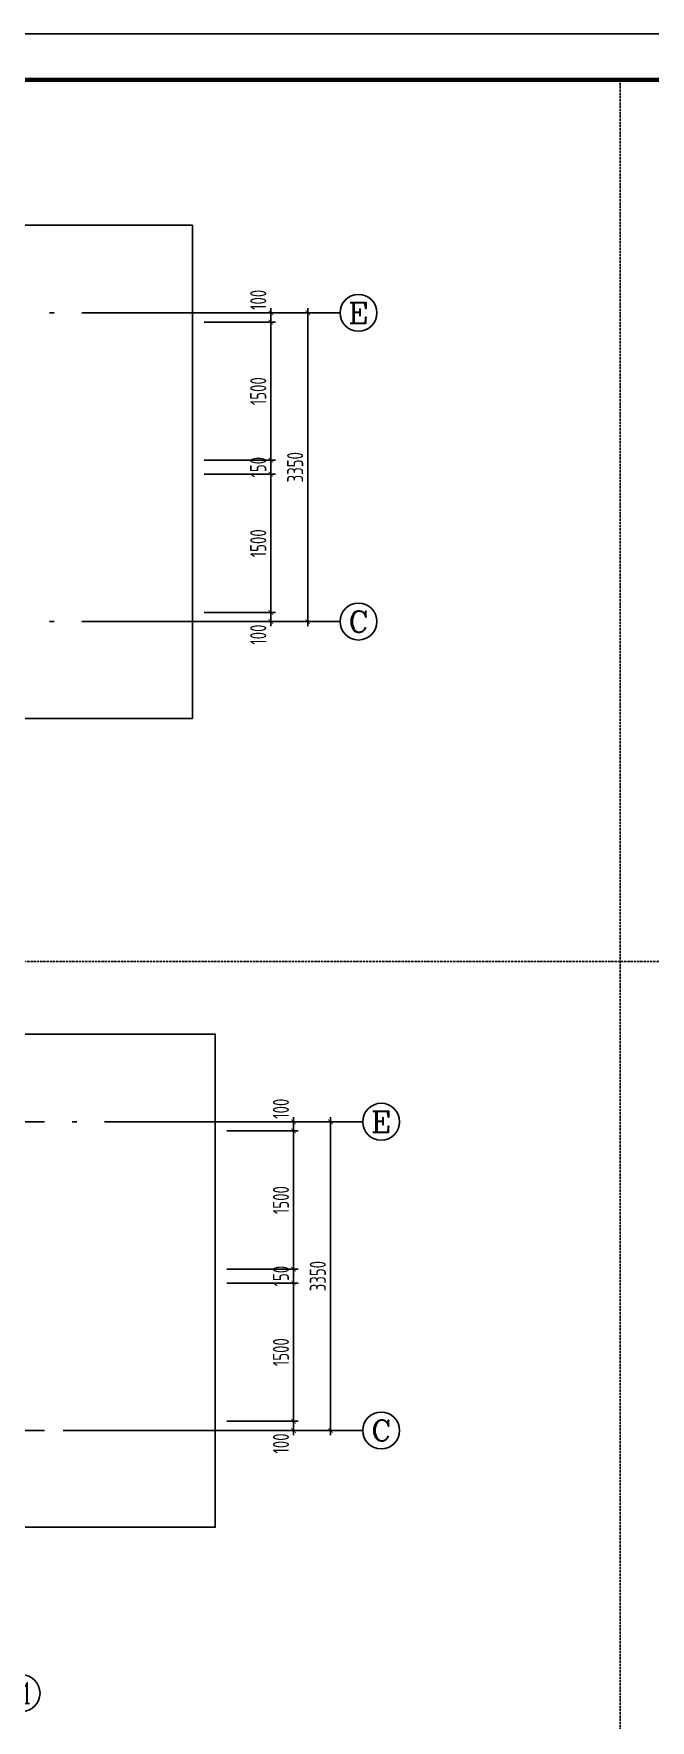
# Model space of a CAD drawing. Extents: x 169490 to 7584583, y -2399407 to 1374371.
# Drawn here: x 607069 to 613756, y 431176 to 449474 of the extents above; entities that cross this region are included whole.
import ezdxf
from ezdxf.enums import TextEntityAlignment as Align

# ---------------------------------------------------------------- set-up
doc = ezdxf.new("R2010")
doc.units = 0
doc.header["$LTSCALE"] = 100
doc.linetypes.add('__DASH', pattern=[0.35, 0.25, -0.1])
doc.linetypes.add('D3轴线点划线', pattern=[18.5, 12, -3, 0.5, -3])
doc.layers.get('0').update_dxf_attribs({"linetype": 'CONTINUOUS'})
doc.layers.get('DEFPOINTS').update_dxf_attribs({"linetype": 'CONTINUOUS'})
for name, color, linetype in [('A-LM-FX(分割线)', 251, 'CONTINUOUS'), ('AXIS_TEXT', 4, 'CONTINUOUS'), ('C-AXIS(轴号)', 3, 'CONTINUOUS'), ('C-AXIS-T(字)', 7, 'CONTINUOUS'), ('C-DOTE', 8, 'D3轴线点划线'), ('DIM标注', 7, 'CONTINUOUS'), ('图框', 140, 'CONTINUOUS')]:
    doc.layers.add(name, color=color, linetype=linetype)
doc.styles.add('_TCH_AXIS', font='COMPLEX', dxfattribs={"bigfont": 'GBCBIG'})
doc.styles.add('COMPLEX', font='COMPLEX')
doc.styles.add('TSSD_Dimension', font='Tssdeng.shx', dxfattribs={"width": 0.7, "bigfont": 'tssdchn.shx'})
doc.dimstyles.new('TSSD_50_50', dxfattribs={"dimtxt": 175, "dimasz": 50, "dimexe": 50, "dimexo": 125, "dimgap": 50, "dimtad": 1, "dimdec": 0, "dimzin": 0, "dimdsep": 46, "dimtxsty": 'TSSD_Dimension', "dimblk": 'ARCHTICK', "dimblk1": 'ARCHTICK', "dimblk2": 'ARCHTICK', "dimcen": 0, "dimdle": 50, "dimclrt": 7, "dimadec": 0, "dimazin": 0, "dimtfac": 1, "dimtdec": 0, "dimtix": 1, "dimtmove": 2, "dimatfit": 3, "dimfxl": 1, "dimtolj": 1, "dimtzin": 0, "dimarcsym": 0})

# ---------------------------------------------------------------- blocks, each defined once
blk = doc.blocks.new('_ARCHTICK')
at = {"const_width": 0.15}
blk.add_lwpolyline([(-0.5, -0.5), (0.5, 0.5)], dxfattribs=at)
blk = doc.blocks.new('*D848')
at = {"layer": 'DEFPOINTS', "color": 0, "ltscale": 10, "transparency": 16777216}
for p in [(608791, 446446), (608791, 446346), (609641, 446446)]:
    blk.add_point(p, dxfattribs=at)
at = {"layer": 'DIM标注', "color": 0, "lineweight": -2, "ltscale": 10, "transparency": 16777216}
for p, q in [((609641, 446446), (609641, 446496)), ((608916, 446446), (609691, 446446)), ((608916, 446346), (609691, 446346)), ((609641, 446346), (609641, 446446)), ((609641, 446346), (609641, 446296))]:
    blk.add_line(p, q, dxfattribs=at)
at = {"layer": 'DIM标注', "color": 0, "lineweight": -2, "ltscale": 10, "transparency": 16777216, "xscale": 50, "yscale": 50, "zscale": 50}
for p, rotation in [((609641, 446446), 270), ((609641, 446346), 90)]:
    blk.add_blockref('_ARCHTICK', p, dxfattribs=dict(at, rotation=rotation))
at = {"layer": 'DIM标注', "color": 7, "ltscale": 10, "transparency": 16777216, "insert": (609504, 446587), "char_height": 175, "attachment_point": 5, "rotation": 90, "style": 'TSSD_Dimension'}
blk.add_mtext('\\A1;100', dxfattribs=at)
blk = doc.blocks.new('*D849')
at = {"layer": 'DEFPOINTS', "color": 0, "ltscale": 10, "transparency": 16777216}
for p in [(608791, 446346), (609641, 446346), (608791, 444846)]:
    blk.add_point(p, dxfattribs=at)
at = {"layer": 'DIM标注', "color": 0, "lineweight": -2, "ltscale": 10, "transparency": 16777216}
for p, q in [((608916, 446346), (609691, 446346)), ((609641, 444796), (609641, 446396)), ((608916, 444846), (609691, 444846))]:
    blk.add_line(p, q, dxfattribs=at)
at = {"layer": 'DIM标注', "color": 0, "lineweight": -2, "ltscale": 10, "transparency": 16777216, "xscale": 50, "yscale": 50, "zscale": 50}
for p, rotation in [((609641, 446346), 90), ((609641, 444846), 270)]:
    blk.add_blockref('_ARCHTICK', p, dxfattribs=dict(at, rotation=rotation))
at = {"layer": 'DIM标注', "color": 7, "ltscale": 10, "transparency": 16777216, "insert": (609504, 445596), "char_height": 175, "attachment_point": 5, "rotation": 90, "style": 'TSSD_Dimension'}
blk.add_mtext('\\A1;1500', dxfattribs=at)
blk = doc.blocks.new('*D850')
at = {"layer": 'DEFPOINTS', "color": 0, "ltscale": 10, "transparency": 16777216}
for p in [(608791, 444846), (609641, 444846), (608791, 444696)]:
    blk.add_point(p, dxfattribs=at)
at = {"layer": 'DIM标注', "color": 0, "lineweight": -2, "ltscale": 10, "transparency": 16777216}
for p, q in [((608916, 444846), (609691, 444846)), ((609641, 444846), (609641, 444896)), ((609641, 444696), (609641, 444846)), ((608916, 444696), (609691, 444696)), ((609641, 444696), (609641, 444646))]:
    blk.add_line(p, q, dxfattribs=at)
at = {"layer": 'DIM标注', "color": 0, "lineweight": -2, "ltscale": 10, "transparency": 16777216, "xscale": 50, "yscale": 50, "zscale": 50}
for p, rotation in [((609641, 444846), 270), ((609641, 444696), 90)]:
    blk.add_blockref('_ARCHTICK', p, dxfattribs=dict(at, rotation=rotation))
at = {"layer": 'DIM标注', "color": 7, "ltscale": 10, "transparency": 16777216, "insert": (609504, 444771), "char_height": 175, "attachment_point": 5, "rotation": 90, "style": 'TSSD_Dimension'}
blk.add_mtext('\\A1;150', dxfattribs=at)
blk = doc.blocks.new('*D851')
at = {"layer": 'DEFPOINTS', "color": 0, "ltscale": 10, "transparency": 16777216}
for p in [(608791, 444696), (609641, 444696), (608791, 443196)]:
    blk.add_point(p, dxfattribs=at)
at = {"layer": 'DIM标注', "color": 0, "lineweight": -2, "ltscale": 10, "transparency": 16777216}
for p, q in [((608916, 444696), (609691, 444696)), ((609641, 443146), (609641, 444746)), ((608916, 443196), (609691, 443196))]:
    blk.add_line(p, q, dxfattribs=at)
at = {"layer": 'DIM标注', "color": 0, "lineweight": -2, "ltscale": 10, "transparency": 16777216, "xscale": 50, "yscale": 50, "zscale": 50}
for p, rotation in [((609641, 444696), 90), ((609641, 443196), 270)]:
    blk.add_blockref('_ARCHTICK', p, dxfattribs=dict(at, rotation=rotation))
at = {"layer": 'DIM标注', "color": 7, "ltscale": 10, "transparency": 16777216, "insert": (609504, 443946), "char_height": 175, "attachment_point": 5, "rotation": 90, "style": 'TSSD_Dimension'}
blk.add_mtext('\\A1;1500', dxfattribs=at)
blk = doc.blocks.new('*D852')
at = {"layer": 'DEFPOINTS', "color": 0, "ltscale": 10, "transparency": 16777216}
for p in [(608791, 443196), (609641, 443196), (608791, 443096)]:
    blk.add_point(p, dxfattribs=at)
at = {"layer": 'DIM标注', "color": 0, "lineweight": -2, "ltscale": 10, "transparency": 16777216}
for p, q in [((608916, 443196), (609691, 443196)), ((609641, 443046), (609641, 443246)), ((608916, 443096), (609691, 443096))]:
    blk.add_line(p, q, dxfattribs=at)
at = {"layer": 'DIM标注', "color": 0, "lineweight": -2, "ltscale": 10, "transparency": 16777216, "xscale": 50, "yscale": 50, "zscale": 50}
for p, rotation in [((609641, 443196), 90), ((609641, 443096), 270)]:
    blk.add_blockref('_ARCHTICK', p, dxfattribs=dict(at, rotation=rotation))
at = {"layer": 'DIM标注', "color": 7, "ltscale": 10, "transparency": 16777216, "insert": (609504, 442955), "char_height": 175, "attachment_point": 5, "rotation": 90, "style": 'TSSD_Dimension'}
blk.add_mtext('\\A1;100', dxfattribs=at)
blk = doc.blocks.new('*D853')
at = {"layer": 'DEFPOINTS', "color": 0, "ltscale": 10, "transparency": 16777216}
for p in [(608791, 446446), (610041, 446446), (608791, 443096)]:
    blk.add_point(p, dxfattribs=at)
at = {"layer": 'DIM标注', "color": 0, "lineweight": -2, "ltscale": 10, "transparency": 16777216}
for p, q in [((610041, 443046), (610041, 446496)), ((608916, 446446), (610091, 446446)), ((608916, 443096), (610091, 443096))]:
    blk.add_line(p, q, dxfattribs=at)
at = {"layer": 'DIM标注', "color": 0, "lineweight": -2, "ltscale": 10, "transparency": 16777216, "xscale": 50, "yscale": 50, "zscale": 50}
for p, rotation in [((610041, 446446), 90), ((610041, 443096), 270)]:
    blk.add_blockref('_ARCHTICK', p, dxfattribs=dict(at, rotation=rotation))
at = {"layer": 'DIM标注', "color": 7, "ltscale": 10, "transparency": 16777216, "insert": (609904, 444771), "char_height": 175, "attachment_point": 5, "rotation": 90, "style": 'TSSD_Dimension'}
blk.add_mtext('\\A1;3350', dxfattribs=at)
blk = doc.blocks.new('_AXISO')
blk.add_circle((0, 0), 0.5)
at = {"layer": 'AXIS_TEXT', "style": 'COMPLEX', "width": 1.041667}
blk.add_attdef('A', text='', height=0.56, dxfattribs=at).set_placement((-0.25, -0.28), (0.25, -0.28), align=Align.FIT)
blk = doc.blocks.new('*D860')
at = {"layer": 'DEFPOINTS', "color": 0, "ltscale": 10, "transparency": 16777216}
for p in [(609037, 437670), (609037, 437570), (609887, 437670)]:
    blk.add_point(p, dxfattribs=at)
at = {"layer": 'DIM标注', "color": 0, "lineweight": -2, "ltscale": 10, "transparency": 16777216}
for p, q in [((609887, 437670), (609887, 437720)), ((609162, 437670), (609937, 437670)), ((609162, 437570), (609937, 437570)), ((609887, 437570), (609887, 437670)), ((609887, 437570), (609887, 437520))]:
    blk.add_line(p, q, dxfattribs=at)
at = {"layer": 'DIM标注', "color": 0, "lineweight": -2, "ltscale": 10, "transparency": 16777216, "xscale": 50, "yscale": 50, "zscale": 50}
for p, rotation in [((609887, 437670), 270), ((609887, 437570), 90)]:
    blk.add_blockref('_ARCHTICK', p, dxfattribs=dict(at, rotation=rotation))
at = {"layer": 'DIM标注', "color": 7, "ltscale": 10, "transparency": 16777216, "insert": (609750, 437811), "char_height": 175, "attachment_point": 5, "rotation": 90, "style": 'TSSD_Dimension'}
blk.add_mtext('\\A1;100', dxfattribs=at)
blk = doc.blocks.new('*D861')
at = {"layer": 'DEFPOINTS', "color": 0, "ltscale": 10, "transparency": 16777216}
for p in [(609037, 437570), (609887, 437570), (609037, 436070)]:
    blk.add_point(p, dxfattribs=at)
at = {"layer": 'DIM标注', "color": 0, "lineweight": -2, "ltscale": 10, "transparency": 16777216}
for p, q in [((609162, 437570), (609937, 437570)), ((609887, 436020), (609887, 437620)), ((609162, 436070), (609937, 436070))]:
    blk.add_line(p, q, dxfattribs=at)
at = {"layer": 'DIM标注', "color": 0, "lineweight": -2, "ltscale": 10, "transparency": 16777216, "xscale": 50, "yscale": 50, "zscale": 50}
for p, rotation in [((609887, 437570), 90), ((609887, 436070), 270)]:
    blk.add_blockref('_ARCHTICK', p, dxfattribs=dict(at, rotation=rotation))
at = {"layer": 'DIM标注', "color": 7, "ltscale": 10, "transparency": 16777216, "insert": (609750, 436820), "char_height": 175, "attachment_point": 5, "rotation": 90, "style": 'TSSD_Dimension'}
blk.add_mtext('\\A1;1500', dxfattribs=at)
blk = doc.blocks.new('*D862')
at = {"layer": 'DEFPOINTS', "color": 0, "ltscale": 10, "transparency": 16777216}
for p in [(609037, 436070), (609887, 436070), (609037, 435920)]:
    blk.add_point(p, dxfattribs=at)
at = {"layer": 'DIM标注', "color": 0, "lineweight": -2, "ltscale": 10, "transparency": 16777216}
for p, q in [((609162, 436070), (609937, 436070)), ((609887, 436070), (609887, 436120)), ((609887, 435920), (609887, 436070)), ((609162, 435920), (609937, 435920)), ((609887, 435920), (609887, 435870))]:
    blk.add_line(p, q, dxfattribs=at)
at = {"layer": 'DIM标注', "color": 0, "lineweight": -2, "ltscale": 10, "transparency": 16777216, "xscale": 50, "yscale": 50, "zscale": 50}
for p, rotation in [((609887, 436070), 270), ((609887, 435920), 90)]:
    blk.add_blockref('_ARCHTICK', p, dxfattribs=dict(at, rotation=rotation))
at = {"layer": 'DIM标注', "color": 7, "ltscale": 10, "transparency": 16777216, "insert": (609750, 435995), "char_height": 175, "attachment_point": 5, "rotation": 90, "style": 'TSSD_Dimension'}
blk.add_mtext('\\A1;150', dxfattribs=at)
blk = doc.blocks.new('*D863')
at = {"layer": 'DEFPOINTS', "color": 0, "ltscale": 10, "transparency": 16777216}
for p in [(609037, 435920), (609887, 435920), (609037, 434420)]:
    blk.add_point(p, dxfattribs=at)
at = {"layer": 'DIM标注', "color": 0, "lineweight": -2, "ltscale": 10, "transparency": 16777216}
for p, q in [((609162, 435920), (609937, 435920)), ((609887, 434370), (609887, 435970)), ((609162, 434420), (609937, 434420))]:
    blk.add_line(p, q, dxfattribs=at)
at = {"layer": 'DIM标注', "color": 0, "lineweight": -2, "ltscale": 10, "transparency": 16777216, "xscale": 50, "yscale": 50, "zscale": 50}
for p, rotation in [((609887, 435920), 90), ((609887, 434420), 270)]:
    blk.add_blockref('_ARCHTICK', p, dxfattribs=dict(at, rotation=rotation))
at = {"layer": 'DIM标注', "color": 7, "ltscale": 10, "transparency": 16777216, "insert": (609750, 435170), "char_height": 175, "attachment_point": 5, "rotation": 90, "style": 'TSSD_Dimension'}
blk.add_mtext('\\A1;1500', dxfattribs=at)
blk = doc.blocks.new('*D864')
at = {"layer": 'DEFPOINTS', "color": 0, "ltscale": 10, "transparency": 16777216}
for p in [(609037, 434420), (609887, 434420), (609037, 434320)]:
    blk.add_point(p, dxfattribs=at)
at = {"layer": 'DIM标注', "color": 0, "lineweight": -2, "ltscale": 10, "transparency": 16777216}
for p, q in [((609162, 434420), (609937, 434420)), ((609887, 434270), (609887, 434470)), ((609162, 434320), (609937, 434320))]:
    blk.add_line(p, q, dxfattribs=at)
at = {"layer": 'DIM标注', "color": 0, "lineweight": -2, "ltscale": 10, "transparency": 16777216, "xscale": 50, "yscale": 50, "zscale": 50}
for p, rotation in [((609887, 434420), 90), ((609887, 434320), 270)]:
    blk.add_blockref('_ARCHTICK', p, dxfattribs=dict(at, rotation=rotation))
at = {"layer": 'DIM标注', "color": 7, "ltscale": 10, "transparency": 16777216, "insert": (609750, 434179), "char_height": 175, "attachment_point": 5, "rotation": 90, "style": 'TSSD_Dimension'}
blk.add_mtext('\\A1;100', dxfattribs=at)
blk = doc.blocks.new('*D865')
at = {"layer": 'DEFPOINTS', "color": 0, "ltscale": 10, "transparency": 16777216}
for p in [(609037, 437670), (610287, 437670), (609037, 434320)]:
    blk.add_point(p, dxfattribs=at)
at = {"layer": 'DIM标注', "color": 0, "lineweight": -2, "ltscale": 10, "transparency": 16777216}
for p, q in [((610287, 434270), (610287, 437720)), ((609162, 437670), (610337, 437670)), ((609162, 434320), (610337, 434320))]:
    blk.add_line(p, q, dxfattribs=at)
at = {"layer": 'DIM标注', "color": 0, "lineweight": -2, "ltscale": 10, "transparency": 16777216, "xscale": 50, "yscale": 50, "zscale": 50}
for p, rotation in [((610287, 437670), 90), ((610287, 434320), 270)]:
    blk.add_blockref('_ARCHTICK', p, dxfattribs=dict(at, rotation=rotation))
at = {"layer": 'DIM标注', "color": 7, "ltscale": 10, "transparency": 16777216, "insert": (610150, 435995), "char_height": 175, "attachment_point": 5, "rotation": 90, "style": 'TSSD_Dimension'}
blk.add_mtext('\\A1;3350', dxfattribs=at)

msp = doc.modelspace()

# ---------------------------------------------------------------- linework, layer by layer
at = {"ltscale": 10}
for points in [[(597891.1, 442046.2), (608791.1, 442046.2), (608791.1, 447396.2), (597891.1, 447396.2)], [(598137.5, 433270.2), (609037.5, 433270.2), (609037.5, 438620.2), (598137.5, 438620.2)]]:
    msp.add_lwpolyline(points, close=True, dxfattribs=at)
at = {"layer": 'A-LM-FX(分割线)', "linetype": '__DASH'}
for points in [[(613429, 448974.2), (613429, 420274.2)], [(595027.8, 439407.6), (631830.2, 439407.6)]]:
    msp.add_lwpolyline(points, dxfattribs=at)
at = {"layer": 'C-AXIS(轴号)'}
for p, q in [((608791.1, 446446.2), (610391.1, 446446.2)), ((608791.1, 443096.2), (610391.1, 443096.2)), ((609037.5, 437670.2), (610637.5, 437670.2)), ((609037.5, 434320.2), (610637.5, 434320.2))]:
    msp.add_line(p, q, dxfattribs=at)
at = {"layer": 'C-DOTE'}
for p, q in [((608791.1, 446446.2), (598991.1, 446446.2)), ((608791.1, 443096.2), (597891.1, 443096.2)), ((609037.5, 437670.2), (599237.5, 437670.2)), ((609037.5, 437670.2), (599237.5, 437670.2)), ((598137.5, 434320.2), (609037.5, 434320.2)), ((609037.5, 434320.2), (598137.5, 434320.2))]:
    msp.add_line(p, q, dxfattribs=at)
at = {"layer": '图框'}
msp.add_lwpolyline([(593777.8, 419774.2), (635827.8, 419774.2), (635827.8, 449474.2), (593777.8, 449474.2)], close=True, dxfattribs=at)
at = {"layer": '图框', "const_width": 50}
msp.add_lwpolyline([(595027.8, 420274.2), (635327.8, 420274.2), (635327.8, 448974.2), (595027.8, 448974.2)], close=True, dxfattribs=at)

# ---------------------------------------------------------------- block references
at = {"layer": 'C-AXIS(轴号)'}
ref = msp.add_blockref('_AXISO', (610591.1, 446446.2), dxfattribs=dict(at, xscale=400, yscale=400, zscale=400))
ref.add_attrib('A', 'E', dxfattribs={"layer": 'C-AXIS-T(字)', "height": 226.3, "style": '_TCH_AXIS', "width": 1.3125}).set_placement((610477.9, 446333.1), (610704.2, 446333.1), align=Align.FIT)
ref = msp.add_blockref('_AXISO', (610591.1, 443096.2), dxfattribs=dict(at, xscale=400, yscale=400, zscale=400))
ref.add_attrib('A', 'C', dxfattribs={"layer": 'C-AXIS-T(字)', "height": 226.3, "style": '_TCH_AXIS', "width": 1.4}).set_placement((610477.9, 442983.1), (610704.2, 442983.1), align=Align.FIT)
ref = msp.add_blockref('_AXISO', (610837.5, 437670.2), dxfattribs=dict(at, xscale=400, yscale=400, zscale=400))
ref.add_attrib('A', 'E', dxfattribs={"layer": 'C-AXIS-T(字)', "height": 226.3, "style": '_TCH_AXIS', "width": 1.3125}).set_placement((610724.3, 437557.1), (610950.6, 437557.1), align=Align.FIT)
ref = msp.add_blockref('_AXISO', (610837.5, 434320.2), dxfattribs=dict(at, xscale=400, yscale=400, zscale=400))
ref.add_attrib('A', 'C', dxfattribs={"layer": 'C-AXIS-T(字)', "height": 226.3, "style": '_TCH_AXIS', "width": 1.4}).set_placement((610724.3, 434207.1), (610950.6, 434207.1), align=Align.FIT)
ref = msp.add_blockref('_AXISO', (606937.5, 431470.2), dxfattribs=dict(at, xscale=400, yscale=400, zscale=400))
ref.add_attrib('A', '11', dxfattribs={"layer": 'C-AXIS-T(字)', "height": 226.27, "style": '_TCH_AXIS', "width": 0.875}).set_placement((606824.3, 431357.1), (607050.6, 431357.1), align=Align.FIT)

# ---------------------------------------------------------------- dimensions: what is measured, and where the dimension line sits
at = {"layer": 'DIM标注', "ltscale": 10}
for base, p1, p2, picture, middle in [((609641.1, 446446.2), (608791.1, 446346.2), (608791.1, 446446.2), '*D848', (609503.6, 446587.3)), ((609641.1, 443196.2), (608791.1, 443096.2), (608791.1, 443196.2), '*D852', (609503.6, 442955.1)), ((609887.5, 437670.2), (609037.5, 437570.2), (609037.5, 437670.2), '*D860', (609750, 437811.3)), ((609887.5, 434420.2), (609037.5, 434320.2), (609037.5, 434420.2), '*D864', (609750, 434179.1))]:
    dim = msp.add_linear_dim(base=base, p1=p1, p2=p2, angle=90, dimstyle='TSSD_50_50', dxfattribs=at)
    dim.commit()
    dim.dimension.update_dxf_attribs({"geometry": picture, "text_midpoint": middle, "dimtype": 161})
for p1, p2, distance, picture, middle in [((608791.1, 443096.2), (608791.1, 446446.2), -1250, '*D853', (609903.6, 444771.2)), ((608791.1, 444846.2), (608791.1, 446346.2), -850, '*D849', (609503.6, 445596.2)), ((608791.1, 444696.2), (608791.1, 444846.2), -850, '*D850', (609503.6, 444771.2)), ((608791.1, 443196.2), (608791.1, 444696.2), -850, '*D851', (609503.6, 443946.2)), ((609037.5, 434320.2), (609037.5, 437670.2), -1250, '*D865', (610150, 435995.2)), ((609037.5, 436070.2), (609037.5, 437570.2), -850, '*D861', (609750, 436820.2)), ((609037.5, 435920.2), (609037.5, 436070.2), -850, '*D862', (609750, 435995.2)), ((609037.5, 434420.2), (609037.5, 435920.2), -850, '*D863', (609750, 435170.2))]:
    dim = msp.add_aligned_dim(p1=p1, p2=p2, distance=distance, dimstyle='TSSD_50_50', dxfattribs=at)
    dim.commit()
    dim.dimension.update_dxf_attribs({"geometry": picture, "text_midpoint": middle})

doc.saveas('drawing.dxf')
